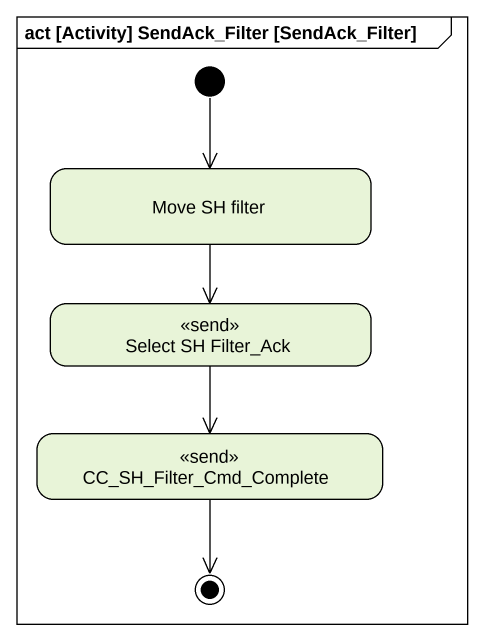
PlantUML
@startuml
mainframe act [Activity] SendAck_Filter [SendAck_Filter]
hide empty description
state "Move SH filter" as Move_SH_filter
state "Select SH Filter_Ack" as Select_SH_Filter_Ack <<send>>
state CC_SH_Filter_Cmd_Complete <<send>>
[*] --> Move_SH_filter
Move_SH_filter --> Select_SH_Filter_Ack
Select_SH_Filter_Ack --> CC_SH_Filter_Cmd_Complete
CC_SH_Filter_Cmd_Complete --> [*]
@enduml
